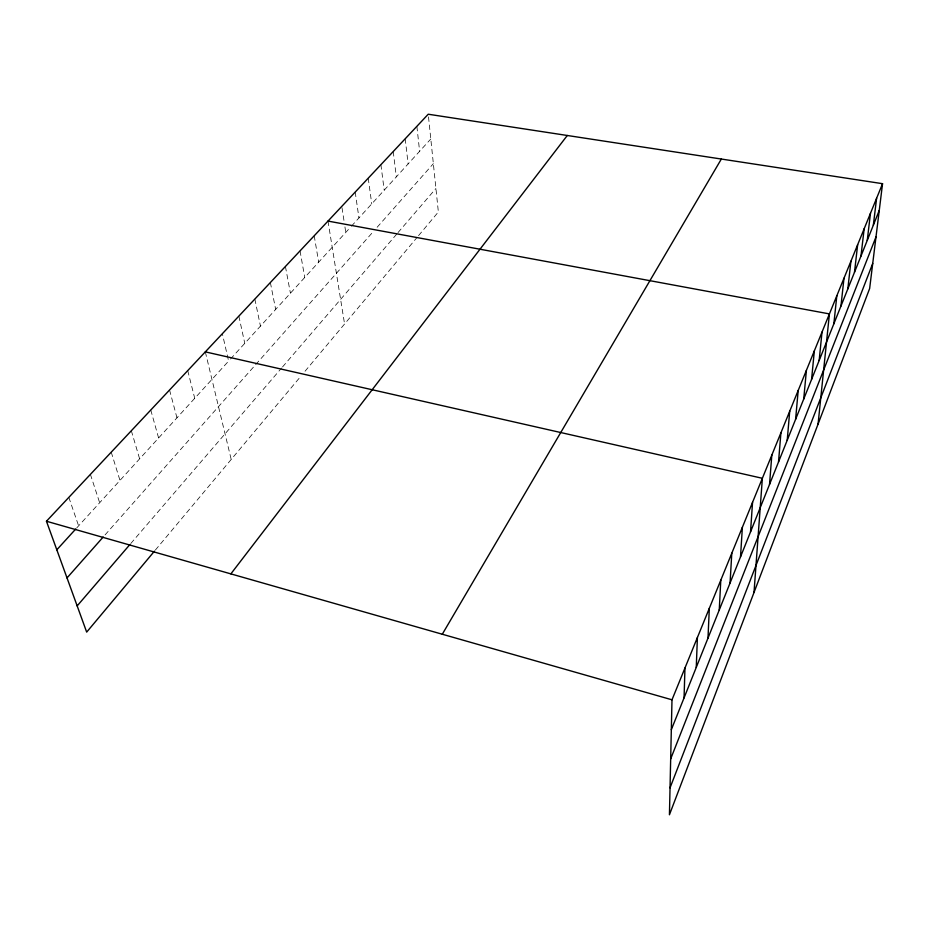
<?xml version="1.0" encoding="UTF-8"?>
<svg xmlns="http://www.w3.org/2000/svg" width="929" height="929" viewBox="0 0 929 929"><rect width="100%" height="100%" fill="white"/><g stroke="black" fill="none" stroke-linecap="round" stroke-linejoin="round"><path stroke-width="0.7" stroke-dasharray="4.64 3.48" d="M155.364 550.061L300.404 376.768M305.049 371.228L416.715 237.824M418.538 235.641L438.36 211.963L428.234 114.221M130.78 543.523L281.603 368.035M282.521 366.967L397.124 233.632M398.018 232.575L435.922 188.482M105.058 534.907L373.458 231.414M377.139 227.257L433.355 163.678M76.724 527.927L228.615 361.091L222.356 333.708M230.52 359L350.477 227.233M351.417 226.2L430.801 139.002M68.827 497.387L78.617 525.849M90.403 474.382L99.658 502.74M111.236 452.179L119.98 480.409M131.337 430.731L139.617 458.845M150.777 410.026L158.604 437.989M169.554 389.994L176.963 417.829M187.728 370.613L194.742 398.309M205.321 351.87L231.205 459.437M238.858 316.115L244.78 343.335M254.848 299.068L260.457 326.114M270.362 282.521L275.669 309.415M285.412 266.472L290.429 293.204M300.032 250.9L304.758 277.457M314.211 235.78L318.682 262.152M327.995 221.079L344.578 324.012M342.011 207.736L344.102 221.439M344.938 226.92L345.774 232.401M355.203 192.082L358.942 217.932M368.232 178.194L371.751 203.869M380.902 164.688L384.211 190.19M393.222 151.555L396.335 176.87M405.207 138.769L408.121 163.91M416.877 126.332L419.618 151.299"/><path stroke-width="1.39" d="M882.55 183.687L671.992 699.804L669.437 814.779L869.637 288.547L882.55 183.687L428.234 114.221L46.45 521.239L86.676 632.115L154.446 551.152M684.058 697.9L684.963 667.997M696.262 667.405L697.4 637.515M707.991 638.13L709.326 608.263M719.255 609.993L720.788 580.195M730.078 582.947L731.785 553.219M740.506 556.924L742.376 527.289M750.539 531.864L752.548 502.322M754.011 592.481L762.361 478.296L205.321 351.87M769.537 484.427L771.813 455.129M778.525 461.957L780.917 432.798M787.223 440.265L789.708 411.245M795.607 419.304L798.197 390.435M803.724 399.04L806.407 370.334M811.574 379.438L814.338 350.895M819.169 360.475L822.002 332.094M818.077 424.077L829.423 313.909L327.995 221.079M833.859 323.791L836.82 295.77M840.954 306.047L843.985 278.212M847.84 288.861L850.918 261.212M854.506 272.209L857.641 244.745M860.974 256.056L864.156 228.778M867.256 240.379L870.473 213.298M873.341 225.166L876.604 198.272M670.03 787.85L872.726 263.453M670.668 758.947L876.001 236.895M671.319 729.695L879.264 210.395M442.285 634.24L721.345 159.033M230.868 573.878L567.294 135.483M77.165 605.905L129.851 544.591M67.016 577.931L103.2 537.02M56.808 549.805L75.772 528.973M46.45 521.239L671.992 699.804"/></g></svg>
